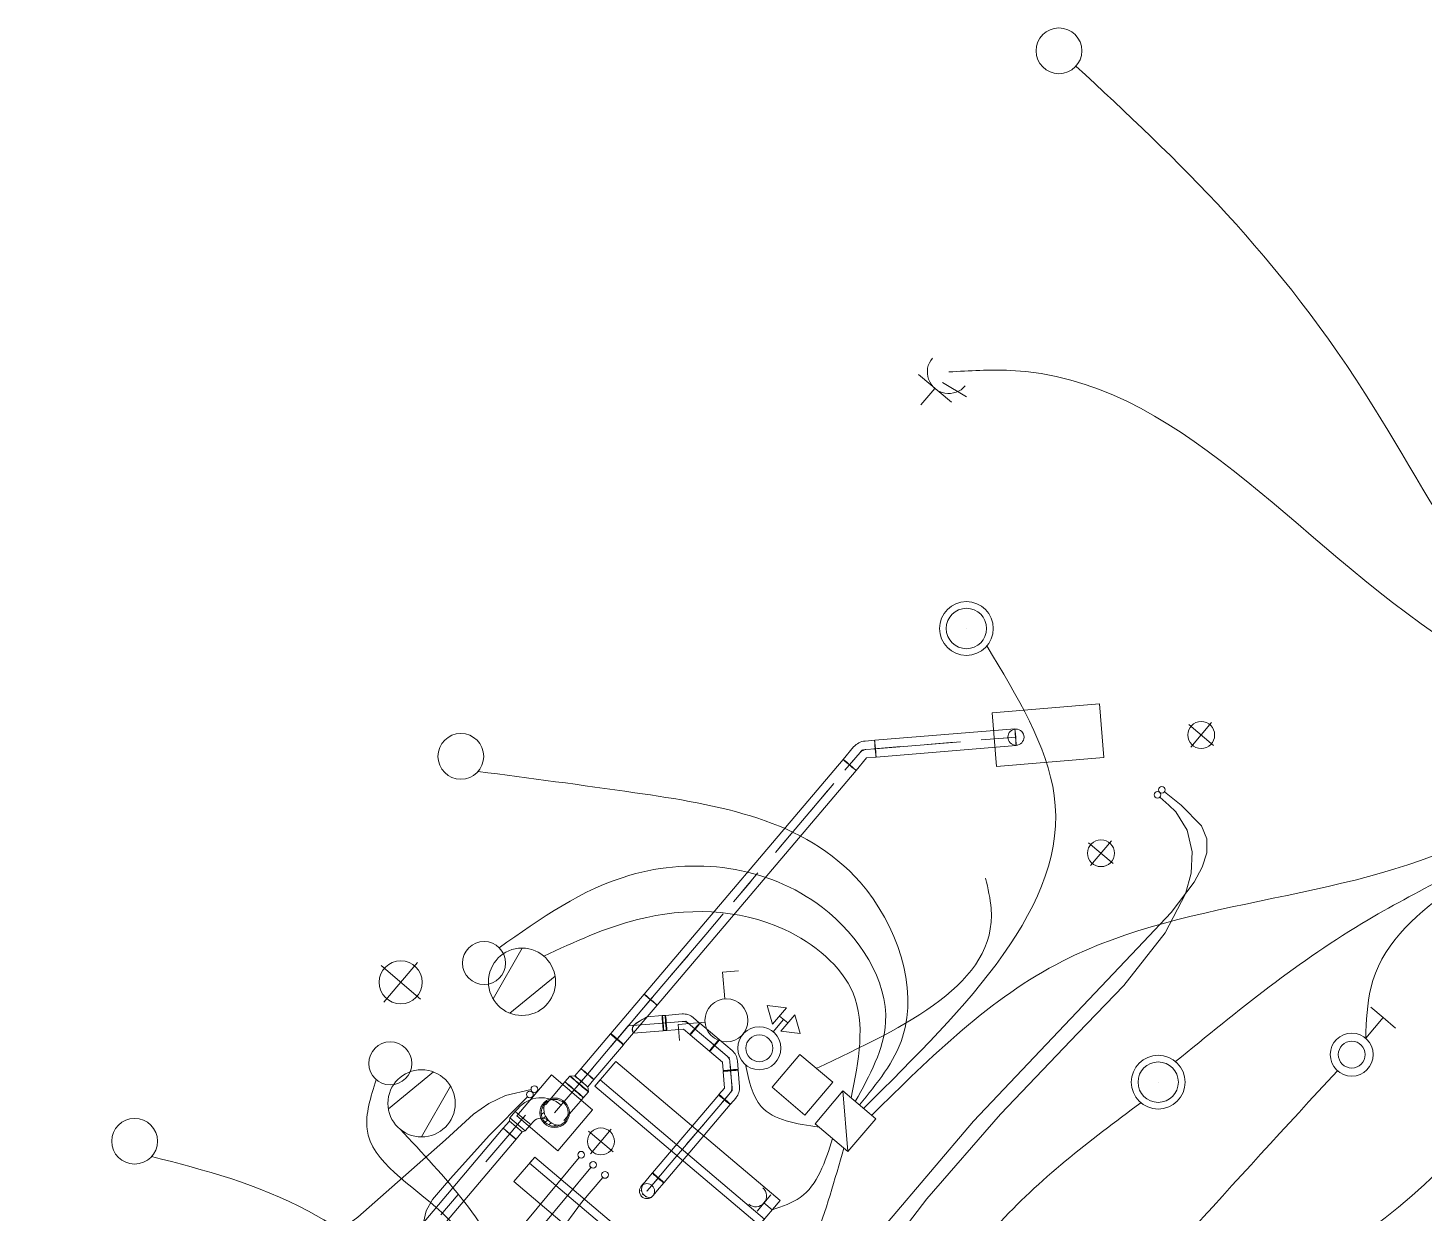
# Model space of a CAD drawing. Header units: metres. Extents: x 2747662.9 to 2747731.3, y 1250221.9 to 1250283.3.
# Drawn here: x 2747713.37 to 2747718.55, y 1250278.27 to 1250282.67 of the extents above; entities that cross this region are included whole.
import ezdxf

# ---------------------------------------------------------------- set-up
doc = ezdxf.new("R2010")
doc.units = ezdxf.units.M
doc.header["$MEASUREMENT"] = 0
for name, pattern in [('fein_strichliert-A0PKIVIQ00', [0.2, 0.05, -0.1, 0.05, 0]), ('STRICHPUNKT2-A0PKIVIO00', [0.635, 0.3175, -0.15875, 0, -0.15875]), ('STRICHPUNKT2-A0PKIVIT00', [0.635, 0.3175, -0.15875, 0, -0.15875])]:
    doc.linetypes.add(name, pattern=pattern)
for name, color, linetype in [('___deckendurchbruch', 7, 'Continuous'), ('___elektro', 7, 'Continuous'), ('___sanitär', 7, 'Continuous')]:
    doc.layers.add(name, color=color, linetype=linetype)

msp = doc.modelspace()

# ---------------------------------------------------------------- linework, layer by layer
at = {"layer": '___deckendurchbruch', "color": 215, "linetype": 'STRICHPUNKT2-A0PKIVIT00', "lineweight": 0, "true_color": 0xa44f91}
for p, q in [((2747717.7717, 1250280.006), (2747717.6802, 1250280.0836)), ((2747717.6871, 1250279.999), (2747717.7647, 1250280.0905)), ((2747717.3992, 1250279.5666), (2747717.3077, 1250279.6442)), ((2747717.3147, 1250279.5596), (2747717.3923, 1250279.6512)), ((2747714.824, 1250279.0635), (2747714.6776, 1250279.1877)), ((2747714.6887, 1250279.0524), (2747714.8129, 1250279.1989)), ((2747715.5406, 1250278.4954), (2747715.4491, 1250278.573)), ((2747715.456, 1250278.4884), (2747715.5336, 1250278.5799))]:
    msp.add_line(p, q, dxfattribs=at)
at = {"layer": '___deckendurchbruch', "color": 215, "linetype": 'Continuous', "lineweight": 0, "true_color": 0xa44f91}
for centre, radius in [((2747717.7259, 1250280.0448), 0.05), ((2747717.3535, 1250279.6054), 0.05), ((2747714.7508, 1250279.1256), 0.08), ((2747715.4948, 1250278.5342), 0.05)]:
    msp.add_circle(centre, radius, dxfattribs=at)
at = {"layer": '___elektro', "color": 30, "linetype": 'Continuous', "lineweight": 0, "true_color": 0xff8d1c}
for p, q in [((2747717.134, 1250282.6441), (2747717.134, 1250282.6441)), ((2747717.254, 1250282.6505), (2747717.254, 1250282.6505)), ((2747717.1404, 1250282.5241), (2747717.1404, 1250282.5241)), ((2747717.2604, 1250282.5305), (2747717.2604, 1250282.5305)), ((2747717.2604, 1250282.5305), (2747717.2604, 1250282.5305)), ((2747717.2604, 1250282.5305), (2747717.2604, 1250282.5305)), ((2747716.6752, 1250281.3845), (2747716.7973, 1250281.2811)), ((2747716.7362, 1250281.3328), (2747716.6845, 1250281.2718)), ((2747716.7362, 1250281.3328), (2747716.7363, 1250281.3328)), ((2747716.8541, 1250281.3017), (2747716.7646, 1250281.3547)), ((2747716.6845, 1250281.2718), (2747716.6845, 1250281.2718)), ((2747716.6845, 1250281.2718), (2747716.6845, 1250281.2718)), ((2747716.777, 1250280.5051), (2747716.777, 1250280.5051)), ((2747716.9179, 1250280.5167), (2747716.918, 1250280.5167)), ((2747716.8533, 1250280.4404), (2747716.8533, 1250280.4405)), ((2747716.7886, 1250280.3642), (2747716.7887, 1250280.3642)), ((2747716.7886, 1250280.3642), (2747716.7887, 1250280.3642)), ((2747716.9296, 1250280.3758), (2747716.9296, 1250280.3758)), ((2747714.9111, 1250280.0221), (2747714.9111, 1250280.0221)), ((2747715.0311, 1250280.0285), (2747715.0312, 1250280.0285)), ((2747714.9175, 1250279.902), (2747714.9175, 1250279.902)), ((2747715.0375, 1250279.9084), (2747715.0376, 1250279.9084)), ((2747715.0375, 1250279.9084), (2747715.0376, 1250279.9084)), ((2747715.0375, 1250279.9084), (2747715.0376, 1250279.9084)), ((2747715.0002, 1250279.2495), (2747715.0002, 1250279.2495)), ((2747715.202, 1250279.2526), (2747715.0939, 1250279.0641)), ((2747715.113, 1250279.2577), (2747715.1131, 1250279.2577)), ((2747715.1062, 1250279.2084), (2747715.1063, 1250279.2084)), ((2747715.2824, 1250279.2229), (2747715.2825, 1250279.223)), ((2747715.0084, 1250279.1366), (2747715.0085, 1250279.1367)), ((2747715.1213, 1250279.1449), (2747715.1213, 1250279.1449)), ((2747715.3248, 1250279.1485), (2747715.1566, 1250279.011)), ((2747715.9467, 1250279.1635), (2747716.0065, 1250279.1685)), ((2747715.9549, 1250279.0639), (2747715.9467, 1250279.1635)), ((2747715.1207, 1250279.0322), (2747715.1208, 1250279.0323)), ((2747715.2969, 1250279.0468), (2747715.297, 1250279.0468)), ((2747715.9005, 1250279.0359), (2747715.9005, 1250279.0359)), ((2747716.0132, 1250279.0452), (2747716.0133, 1250279.0452)), ((2747716.1131, 1250279.0392), (2747716.1847, 1250279.0309)), ((2747716.1131, 1250279.0392), (2747716.133, 1250278.9699)), ((2747716.133, 1250278.9699), (2747716.1847, 1250279.0309)), ((2747718.402, 1250278.9943), (2747718.3562, 1250279.0331)), ((2747716.1741, 1250278.9875), (2747716.1353, 1250278.9417)), ((2747716.1588, 1250279.0004), (2747716.1893, 1250278.9745)), ((2747716.1635, 1250278.944), (2747716.2152, 1250279.005)), ((2747716.2351, 1250278.9357), (2747716.2152, 1250279.005)), ((2747718.3373, 1250278.918), (2747718.402, 1250278.9943)), ((2747718.402, 1250278.9943), (2747718.4478, 1250278.9555)), ((2747715.8818, 1250278.9776), (2747715.7821, 1250278.9694)), ((2747715.7821, 1250278.9694), (2747715.787, 1250278.9096)), ((2747716.0225, 1250278.9324), (2747716.0226, 1250278.9324)), ((2747716.0225, 1250278.9324), (2747716.0226, 1250278.9324)), ((2747716.1353, 1250278.9417), (2747716.1353, 1250278.9417)), ((2747716.2351, 1250278.9357), (2747716.1635, 1250278.944)), ((2747714.6515, 1250278.8765), (2747714.6515, 1250278.8765)), ((2747714.7643, 1250278.8848), (2747714.7643, 1250278.8848)), ((2747715.9098, 1250278.9231), (2747715.9098, 1250278.9231)), ((2747718.2246, 1250278.9087), (2747718.2246, 1250278.9087)), ((2747718.3373, 1250278.918), (2747718.3374, 1250278.918)), ((2747716.2345, 1250278.8576), (2747716.131, 1250278.7356)), ((2747716.1446, 1250278.8289), (2747716.1446, 1250278.829)), ((2747716.3565, 1250278.7542), (2747716.2345, 1250278.8576)), ((2747717.6308, 1250278.8308), (2747717.6309, 1250278.8308)), ((2747714.7051, 1250278.6549), (2747714.8733, 1250278.7924)), ((2747714.7725, 1250278.7719), (2747714.7726, 1250278.772)), ((2747714.9091, 1250278.7711), (2747714.9092, 1250278.7712)), ((2747715.5212, 1250278.7972), (2747715.5212, 1250278.7973)), ((2747716.0318, 1250278.8197), (2747716.0319, 1250278.8197)), ((2747717.4899, 1250278.8192), (2747717.4899, 1250278.8192)), ((2747718.2339, 1250278.7959), (2747718.2339, 1250278.796)), ((2747718.3466, 1250278.8052), (2747718.3467, 1250278.8053)), ((2747714.6597, 1250278.7637), (2747714.6597, 1250278.7637)), ((2747714.733, 1250278.7566), (2747714.733, 1250278.7567)), ((2747714.8279, 1250278.5508), (2747714.936, 1250278.7393)), ((2747716.131, 1250278.7356), (2747716.253, 1250278.6321)), ((2747716.253, 1250278.6321), (2747716.3565, 1250278.7542)), ((2747716.3946, 1250278.7218), (2747716.2912, 1250278.5998)), ((2747716.3436, 1250278.7389), (2747716.3436, 1250278.7389)), ((2747716.5167, 1250278.6184), (2747716.3946, 1250278.7218)), ((2747716.3946, 1250278.7218), (2747716.4132, 1250278.4963)), ((2747717.5662, 1250278.7545), (2747717.5662, 1250278.7545)), ((2747716.3558, 1250278.6761), (2747716.3559, 1250278.6761)), ((2747716.3688, 1250278.6913), (2747716.3688, 1250278.6914)), ((2747716.3817, 1250278.7066), (2747716.3817, 1250278.7066)), ((2747716.4099, 1250278.7089), (2747716.4099, 1250278.7089)), ((2747716.4251, 1250278.696), (2747716.4252, 1250278.696)), ((2747716.4404, 1250278.683), (2747716.4404, 1250278.6831)), ((2747716.4557, 1250278.6701), (2747716.4557, 1250278.6701)), ((2747717.5015, 1250278.6782), (2747717.5015, 1250278.6783)), ((2747717.5015, 1250278.6782), (2747717.5015, 1250278.6783)), ((2747717.6425, 1250278.6898), (2747717.6425, 1250278.6899)), ((2747716.317, 1250278.6303), (2747716.3171, 1250278.6303)), ((2747716.33, 1250278.6456), (2747716.33, 1250278.6456)), ((2747716.3429, 1250278.6608), (2747716.3429, 1250278.6608)), ((2747716.4132, 1250278.4963), (2747716.5167, 1250278.6184)), ((2747716.4709, 1250278.6572), (2747716.471, 1250278.6572)), ((2747716.4862, 1250278.6442), (2747716.4862, 1250278.6443)), ((2747716.5014, 1250278.6313), (2747716.5015, 1250278.6313)), ((2747713.6986, 1250278.5918), (2747713.6986, 1250278.5919)), ((2747713.8186, 1250278.5982), (2747713.8187, 1250278.5983)), ((2747714.7475, 1250278.5805), (2747714.7475, 1250278.5805)), ((2747714.9236, 1250278.595), (2747714.9237, 1250278.595)), ((2747715.8556, 1250278.5731), (2747715.8556, 1250278.5731)), ((2747716.2912, 1250278.5998), (2747716.4132, 1250278.4963)), ((2747716.3041, 1250278.615), (2747716.3041, 1250278.6151)), ((2747716.3064, 1250278.5869), (2747716.3065, 1250278.5869)), ((2747716.3217, 1250278.5739), (2747716.3217, 1250278.574)), ((2747716.4779, 1250278.5726), (2747716.4779, 1250278.5726)), ((2747716.4908, 1250278.5879), (2747716.4909, 1250278.5879)), ((2747716.5037, 1250278.6031), (2747716.5038, 1250278.6031)), ((2747716.3369, 1250278.561), (2747716.337, 1250278.561)), ((2747716.3522, 1250278.5481), (2747716.3522, 1250278.5481)), ((2747716.3675, 1250278.5351), (2747716.3675, 1250278.5352)), ((2747716.3827, 1250278.5222), (2747716.3827, 1250278.5222)), ((2747716.4262, 1250278.5116), (2747716.4262, 1250278.5116)), ((2747716.4391, 1250278.5268), (2747716.4391, 1250278.5269)), ((2747716.452, 1250278.5421), (2747716.4521, 1250278.5421)), ((2747716.465, 1250278.5573), (2747716.465, 1250278.5574)), ((2747713.705, 1250278.4718), (2747713.705, 1250278.4718)), ((2747713.825, 1250278.4782), (2747713.8251, 1250278.4782)), ((2747713.825, 1250278.4782), (2747713.8251, 1250278.4782)), ((2747713.825, 1250278.4782), (2747713.8251, 1250278.4782)), ((2747715.778, 1250278.4816), (2747715.778, 1250278.4816)), ((2747716.398, 1250278.5093), (2747716.398, 1250278.5093)), ((2747715.2008, 1250278.4193), (2747715.2009, 1250278.4194)), ((2747716.0751, 1250278.2752), (2747716.1268, 1250278.3363)), ((2747716.1009, 1250278.3057), (2747716.101, 1250278.3058)), ((2747716.1009, 1250278.3057), (2747716.1314, 1250278.2799)), ((2747716.1314, 1250278.2799), (2747716.1315, 1250278.2799))]:
    msp.add_line(p, q, dxfattribs=at)
for points in [[(2747715.4729, 1250278.7402), (2747716.0831, 1250278.2229), (2747716.1607, 1250278.3144), (2747715.5505, 1250278.8318)], [(2747715.4729, 1250278.7402), (2747716.0831, 1250278.2229), (2747716.1025, 1250278.2458), (2747715.4923, 1250278.7631)], [(2747715.8594, 1250277.959), (2747715.2492, 1250278.4763), (2747715.1716, 1250278.3848), (2747715.7818, 1250277.8675)], [(2747715.8594, 1250277.959), (2747715.2492, 1250278.4763), (2747715.2298, 1250278.4535), (2747715.84, 1250277.9361)]]:
    msp.add_lwpolyline(points, close=True, dxfattribs=at)
for centre, radius in [((2747717.1972, 1250282.5873), 0.085), ((2747716.8533, 1250280.4404), 0.1), ((2747716.8533, 1250280.4404), 0.075), ((2747714.9743, 1250279.9652), 0.085), ((2747715.0607, 1250279.1972), 0.08), ((2747715.2016, 1250279.1276), 0.125), ((2747715.9615, 1250278.9841), 0.08), ((2747716.0836, 1250278.8807), 0.08), ((2747716.0836, 1250278.8807), 0.05), ((2747718.2856, 1250278.857), 0.08), ((2747714.712, 1250278.8242), 0.08), ((2747718.2856, 1250278.857), 0.05), ((2747717.5662, 1250278.7545), 0.1), ((2747717.5662, 1250278.7545), 0.075), ((2747714.8283, 1250278.6758), 0.125), ((2747713.7618, 1250278.535), 0.085)]:
    msp.add_circle(centre, radius, dxfattribs=at)
for centre, radius, start, end in [((2747716.788, 1250281.3938), 0.08, 139.7099, 319.7099), ((2747716.0704, 1250278.3316), 0.04, 229.7099, 49.7099)]:
    msp.add_arc(centre, radius, start, end, dxfattribs=at)
for points, knots in [([(2747717.2604, 1250282.5305), (2747717.6354, 1250282.1828), (2747718.0105, 1250281.835), (2747718.3675, 1250281.2623), (2747718.6455, 1250280.8164), (2747718.9125, 1250280.2342), (2747719.2989, 1250280.3404), (2747719.3594, 1250280.357), (2747719.4228, 1250280.3905), (2747719.4862, 1250280.424)], [0, 0, 0, 0, 1, 1, 1, 2, 2, 2, 3, 3, 3, 3]), ([(2747716.788, 1250281.3938), (2747716.8649, 1250281.3984), (2747716.9417, 1250281.4029), (2747717.0157, 1250281.3995), (2747717.6417, 1250281.3709), (2747718.055, 1250280.7747), (2747718.654, 1250280.3815), (2747718.8315, 1250280.265), (2747719.0252, 1250280.1663), (2747719.1976, 1250280.2051), (2747719.3101, 1250280.2304), (2747719.4134, 1250280.3143), (2747719.5167, 1250280.3982)], [0, 0, 0, 0, 1, 1, 1, 2, 2, 2, 3, 3, 3, 4, 4, 4, 4]), ([(2747716.5014, 1250278.6313), (2747716.7227, 1250278.8497), (2747716.9439, 1250279.0682), (2747717.2099, 1250279.2041), (2747717.6858, 1250279.4472), (2747718.3049, 1250279.4262), (2747718.7693, 1250279.679), (2747719.0655, 1250279.8402), (2747719.2987, 1250280.1127), (2747719.532, 1250280.3852)], [0, 0, 0, 0, 1, 1, 1, 2, 2, 2, 3, 3, 3, 3]), ([(2747716.9296, 1250280.3758), (2747717.0422, 1250280.1887), (2747717.1548, 1250280.0016), (2747717.1797, 1250279.82), (2747717.2354, 1250279.4142), (2747716.8532, 1250279.0357), (2747716.4709, 1250278.6572)], [0, 0, 0, 0, 1, 1, 1, 2, 2, 2, 2]), ([(2747717.6308, 1250278.8308), (2747717.8606, 1250279.019), (2747718.0903, 1250279.2073), (2747718.3466, 1250279.3583), (2747718.5456, 1250279.4755), (2747718.7605, 1250279.5704), (2747718.9431, 1250279.7057), (2747719.1811, 1250279.882), (2747719.3642, 1250280.1272), (2747719.5472, 1250280.3723)], [0, 0, 0, 0, 1, 1, 1, 2, 2, 2, 3, 3, 3, 3]), ([(2747718.3373, 1250278.918), (2747718.3397, 1250278.9821), (2747718.3422, 1250279.0462), (2747718.356, 1250279.1042), (2747718.4293, 1250279.4101), (2747718.822, 1250279.5469), (2747719.0903, 1250279.7637), (2747719.2969, 1250279.9306), (2747719.4297, 1250280.145), (2747719.5625, 1250280.3594)], [0, 0, 0, 0, 1, 1, 1, 2, 2, 2, 3, 3, 3, 3]), ([(2747717.8397, 1250277.8671), (2747718.1388, 1250278.0526), (2747718.4379, 1250278.2381), (2747718.6689, 1250278.4863), (2747718.9654, 1250278.805), (2747719.1496, 1250279.2271), (2747719.388, 1250279.6035), (2747719.5139, 1250279.8023), (2747719.6549, 1250279.9884), (2747719.7959, 1250280.1745)], [0, 0, 0, 0, 1, 1, 1, 2, 2, 2, 3, 3, 3, 3]), ([(2747715.0383, 1250279.9093), (2747715.2297, 1250279.8842), (2747715.4212, 1250279.8592), (2747715.6211, 1250279.8302), (2747715.9273, 1250279.7858), (2747716.2535, 1250279.7324), (2747716.4581, 1250279.4975), (2747716.5937, 1250279.342), (2747716.6759, 1250279.1069), (2747716.6164, 1250278.9223), (2747716.5865, 1250278.8298), (2747716.5211, 1250278.75), (2747716.4557, 1250278.6701)], [0, 0, 0, 0, 1, 1, 1, 2, 2, 2, 3, 3, 3, 4, 4, 4, 4]), ([(2747715.1169, 1250279.2541), (2747715.2705, 1250279.3629), (2747715.424, 1250279.4717), (2747715.6028, 1250279.5236), (2747715.8362, 1250279.5913), (2747716.1125, 1250279.5622), (2747716.3179, 1250279.4039), (2747716.456, 1250279.2975), (2747716.5619, 1250279.1327), (2747716.5532, 1250278.977), (2747716.5475, 1250278.8765), (2747716.494, 1250278.7798), (2747716.4404, 1250278.683)], [0, 0, 0, 0, 1, 1, 1, 2, 2, 2, 3, 3, 3, 4, 4, 4, 4]), ([(2747716.2955, 1250278.8059), (2747716.6311, 1250278.9636), (2747716.9668, 1250279.1213), (2747716.9453, 1250279.3993), (2747716.9425, 1250279.4358), (2747716.9335, 1250279.4743), (2747716.9246, 1250279.5128)], [0, 0, 0, 0, 1, 1, 1, 2, 2, 2, 2]), ([(2747715.2824, 1250279.2229), (2747715.3961, 1250279.2756), (2747715.5098, 1250279.3282), (2747715.6315, 1250279.359), (2747715.8091, 1250279.4039), (2747716.0035, 1250279.4021), (2747716.1773, 1250279.3214), (2747716.2875, 1250279.2701), (2747716.3894, 1250279.1872), (2747716.4319, 1250279.0855), (2747716.4796, 1250278.9714), (2747716.4524, 1250278.8337), (2747716.4251, 1250278.696)], [0, 0, 0, 0, 1, 1, 1, 2, 2, 2, 3, 3, 3, 4, 4, 4, 4]), ([(2747714.9307, 1250275.3017), (2747715.1348, 1250275.4479), (2747715.339, 1250275.5941), (2747715.5295, 1250275.7549), (2747716.1334, 1250276.2646), (2747716.601, 1250276.9215), (2747717.1092, 1250277.5348), (2747717.47, 1250277.9703), (2747717.8512, 1250278.3837), (2747718.2324, 1250278.7972)], [0, 0, 0, 0, 1, 1, 1, 2, 2, 2, 3, 3, 3, 3]), ([(2747716.0318, 1250278.8197), (2747716.0446, 1250278.761), (2747716.0574, 1250278.7023), (2747716.0906, 1250278.6644), (2747716.1365, 1250278.6121), (2747716.2215, 1250278.5995), (2747716.3064, 1250278.5869)], [0, 0, 0, 0, 1, 1, 1, 2, 2, 2, 2]), ([(2747714.6597, 1250278.7637), (2747714.6394, 1250278.6995), (2747714.6191, 1250278.6352), (2747714.626, 1250278.5797), (2747714.6414, 1250278.4563), (2747714.791, 1250278.3757), (2747714.9032, 1250278.2704), (2747715.138, 1250278.05), (2747715.2088, 1250277.7218), (2747715.1522, 1250277.4374), (2747715.104, 1250277.1959), (2747714.9639, 1250276.986), (2747714.8238, 1250276.7761)], [0, 0, 0, 0, 1, 1, 1, 2, 2, 2, 3, 3, 3, 4, 4, 4, 4]), ([(2747716.5193, 1250277.5197), (2747716.652, 1250277.7677), (2747716.7846, 1250278.0157), (2747716.9671, 1250278.2205), (2747717.1214, 1250278.3937), (2747717.3115, 1250278.536), (2747717.5015, 1250278.6782)], [0, 0, 0, 0, 1, 1, 1, 2, 2, 2, 2]), ([(2747714.7475, 1250278.5805), (2747714.9152, 1250278.4025), (2747715.0828, 1250278.2244), (2747715.1668, 1250278.0021), (2747715.2523, 1250277.7755), (2747715.2509, 1250277.5028), (2747715.1662, 1250277.274), (2747715.0957, 1250277.0834), (2747714.9673, 1250276.9233), (2747714.839, 1250276.7632)], [0, 0, 0, 0, 1, 1, 1, 2, 2, 2, 3, 3, 3, 3]), ([(2747716.1314, 1250278.2799), (2747716.1689, 1250278.2926), (2747716.2063, 1250278.3052), (2747716.236, 1250278.3264), (2747716.3006, 1250278.3724), (2747716.3283, 1250278.4586), (2747716.356, 1250278.5448)], [0, 0, 0, 0, 1, 1, 1, 2, 2, 2, 2]), ([(2747713.825, 1250278.4782), (2747714.0218, 1250278.4277), (2747714.2186, 1250278.3771), (2747714.4083, 1250278.2747), (2747714.7121, 1250278.1107), (2747714.9976, 1250277.8135), (2747715.0289, 1250277.5044), (2747715.0525, 1250277.2705), (2747714.9305, 1250277.0298), (2747714.8085, 1250276.789)], [0, 0, 0, 0, 1, 1, 1, 2, 2, 2, 3, 3, 3, 3]), ([(2747714.8848, 1250276.7244), (2747715.0176, 1250276.8993), (2747715.1504, 1250277.0743), (2747715.3173, 1250277.2183), (2747715.5803, 1250277.4453), (2747715.928, 1250277.5955), (2747716.1277, 1250277.8614), (2747716.2632, 1250278.0418), (2747716.3306, 1250278.2755), (2747716.398, 1250278.5093)], [0, 0, 0, 0, 1, 1, 1, 2, 2, 2, 3, 3, 3, 3])]:
    msp.add_open_spline(points, degree=3, knots=knots, dxfattribs=at)
at = {"layer": '___sanitär', "color": 106, "linetype": 'Continuous', "lineweight": 0, "true_color": 0x008a1e}
for p, q in [((2747717.3476, 1250280.1604), (2747716.949, 1250280.1276)), ((2747716.949, 1250280.1276), (2747717.3476, 1250280.1604)), ((2747716.9654, 1250279.9282), (2747716.949, 1250280.1276)), ((2747716.9654, 1250279.9282), (2747716.949, 1250280.1276)), ((2747716.949, 1250280.1276), (2747716.949, 1250280.1276)), ((2747717.364, 1250279.9611), (2747717.3476, 1250280.1604)), ((2747717.364, 1250279.9611), (2747717.3476, 1250280.1604)), ((2747717.3476, 1250280.1604), (2747717.3477, 1250280.1604)), ((2747716.477, 1250280.0222), (2747716.5124, 1250280.0251)), ((2747716.5124, 1250280.0251), (2747717.0335, 1250280.068)), ((2747716.395, 1250279.954), (2747716.4341, 1250280.0001)), ((2747716.5175, 1250279.9623), (2747717.0387, 1250280.0052)), ((2747715.6555, 1250279.0817), (2747716.395, 1250279.954)), ((2747715.7035, 1250279.0409), (2747716.443, 1250279.9132)), ((2747716.443, 1250279.9132), (2747716.4822, 1250279.9594)), ((2747716.4822, 1250279.9594), (2747716.5175, 1250279.9623)), ((2747717.364, 1250279.9611), (2747716.9654, 1250279.9282)), ((2747716.9654, 1250279.9282), (2747717.364, 1250279.9611)), ((2747716.9654, 1250279.9282), (2747716.9654, 1250279.9283)), ((2747717.364, 1250279.9611), (2747717.3641, 1250279.9611)), ((2747715.5313, 1250278.9352), (2747715.6555, 1250279.0817)), ((2747715.5794, 1250278.8945), (2747715.7035, 1250279.0409)), ((2747715.6372, 1250278.9805), (2747715.6254, 1250278.9728)), ((2747715.6262, 1250278.9732), (2747715.6379, 1250278.9809)), ((2747715.6488, 1250278.9873), (2747715.6372, 1250278.9805)), ((2747715.6379, 1250278.9809), (2747715.6493, 1250278.9876)), ((2747715.6582, 1250278.9926), (2747715.6488, 1250278.9873)), ((2747715.6493, 1250278.9876), (2747715.6586, 1250278.9928)), ((2747715.6642, 1250278.996), (2747715.6582, 1250278.9926)), ((2747715.6586, 1250278.9928), (2747715.6645, 1250278.9961)), ((2747715.6664, 1250278.9971), (2747715.6642, 1250278.996)), ((2747715.6645, 1250278.9961), (2747715.6664, 1250278.9971)), ((2747715.6664, 1250278.9971), (2747715.7222, 1250279.0017)), ((2747715.7222, 1250279.0017), (2747715.7221, 1250279.0007)), ((2747715.7221, 1250279.0007), (2747715.7223, 1250278.9979)), ((2747715.7224, 1250279.0008), (2747715.7222, 1250279.0017)), ((2747715.7223, 1250278.9979), (2747715.7226, 1250278.9934)), ((2747715.7227, 1250278.9981), (2747715.7224, 1250279.0008)), ((2747715.7226, 1250278.9934), (2747715.723, 1250278.9876)), ((2747715.7231, 1250278.9937), (2747715.7227, 1250278.9981)), ((2747715.723, 1250278.9876), (2747715.7235, 1250278.9808)), ((2747715.7237, 1250278.988), (2747715.7231, 1250278.9937)), ((2747715.7235, 1250278.9808), (2747715.7241, 1250278.9736)), ((2747715.7236, 1250279.0018), (2747715.7336, 1250279.0027)), ((2747715.7243, 1250278.9812), (2747715.7237, 1250278.988)), ((2747715.7249, 1250278.974), (2747715.7243, 1250278.9812)), ((2747715.7351, 1250279.0028), (2747715.7968, 1250279.0079)), ((2747715.8376, 1250278.9948), (2747715.8619, 1250278.9742)), ((2747715.4209, 1250278.8049), (2747715.5304, 1250278.9341)), ((2747715.5964, 1250278.9633), (2747715.5965, 1250278.9633)), ((2747715.6122, 1250278.9571), (2747715.6116, 1250278.9503)), ((2747715.6116, 1250278.9503), (2747715.6126, 1250278.9446)), ((2747715.6164, 1250278.9648), (2747715.6122, 1250278.9571)), ((2747715.6123, 1250278.9507), (2747715.6129, 1250278.9575)), ((2747715.6131, 1250278.9449), (2747715.6123, 1250278.9507)), ((2747715.6126, 1250278.9446), (2747715.6138, 1250278.9403)), ((2747715.6129, 1250278.9575), (2747715.6172, 1250278.9652)), ((2747715.6142, 1250278.9405), (2747715.6131, 1250278.9449)), ((2747715.6138, 1250278.9403), (2747715.6148, 1250278.9376)), ((2747715.615, 1250278.9377), (2747715.6142, 1250278.9405)), ((2747715.6148, 1250278.9376), (2747715.6152, 1250278.9367)), ((2747715.6152, 1250278.9367), (2747715.615, 1250278.9377)), ((2747715.6152, 1250278.9367), (2747715.7268, 1250278.9459)), ((2747715.6254, 1250278.9728), (2747715.6164, 1250278.9648)), ((2747715.6172, 1250278.9652), (2747715.6262, 1250278.9732)), ((2747715.7241, 1250278.9736), (2747715.7247, 1250278.9664)), ((2747715.7247, 1250278.9664), (2747715.7253, 1250278.9597)), ((2747715.7255, 1250278.9668), (2747715.7249, 1250278.974)), ((2747715.7253, 1250278.9597), (2747715.7258, 1250278.9539)), ((2747715.726, 1250278.9601), (2747715.7255, 1250278.9668)), ((2747715.7258, 1250278.9539), (2747715.7263, 1250278.9496)), ((2747715.7264, 1250278.9542), (2747715.726, 1250278.9601)), ((2747715.7263, 1250278.9496), (2747715.7266, 1250278.9468)), ((2747715.7267, 1250278.9498), (2747715.7264, 1250278.9542)), ((2747715.7266, 1250278.9468), (2747715.7268, 1250278.9459)), ((2747715.7268, 1250278.9469), (2747715.7267, 1250278.9498)), ((2747715.7268, 1250278.9459), (2747715.7268, 1250278.9469)), ((2747715.7283, 1250278.946), (2747715.7382, 1250278.9469)), ((2747715.7397, 1250278.947), (2747715.8014, 1250278.9521)), ((2747715.8014, 1250278.9521), (2747715.8257, 1250278.9315)), ((2747715.8269, 1250278.9305), (2747715.8979, 1250278.8702)), ((2747715.8631, 1250278.9732), (2747715.9342, 1250278.9129)), ((2747715.4689, 1250278.7642), (2747715.5784, 1250278.8933)), ((2747715.9353, 1250278.912), (2747715.9825, 1250278.8719)), ((2747715.8991, 1250278.8693), (2747715.9463, 1250278.8292)), ((2747715.9463, 1250278.8292), (2747715.9489, 1250278.7974)), ((2747716.0021, 1250278.8338), (2747716.0047, 1250278.802)), ((2747715.3113, 1250278.7816), (2747715.1819, 1250278.629)), ((2747715.1819, 1250278.629), (2747715.3113, 1250278.7816)), ((2747715.1819, 1250278.629), (2747715.3112, 1250278.7816)), ((2747715.3112, 1250278.7816), (2747715.1819, 1250278.629)), ((2747715.3112, 1250278.7816), (2747715.4638, 1250278.6523)), ((2747715.3112, 1250278.7816), (2747715.4638, 1250278.6523)), ((2747715.3112, 1250278.7816), (2747715.3112, 1250278.7816)), ((2747715.4638, 1250278.6523), (2747715.3113, 1250278.7816)), ((2747715.4638, 1250278.6523), (2747715.3113, 1250278.7816)), ((2747715.3113, 1250278.7816), (2747715.3113, 1250278.7816)), ((2747715.3613, 1250278.7555), (2747715.3797, 1250278.7773)), ((2747715.3797, 1250278.7773), (2747715.3979, 1250278.7778)), ((2747715.3979, 1250278.7778), (2747715.4209, 1250278.8049)), ((2747715.9492, 1250278.7945), (2747715.9542, 1250278.7328)), ((2747716.005, 1250278.7991), (2747716.0101, 1250278.7374)), ((2747715.3248, 1250278.7125), (2747715.3424, 1250278.7332)), ((2747715.3424, 1250278.7332), (2747715.3613, 1250278.7555)), ((2747715.4299, 1250278.6973), (2747715.4484, 1250278.7191)), ((2747715.446, 1250278.7371), (2747715.4689, 1250278.7642)), ((2747715.4484, 1250278.7191), (2747715.446, 1250278.7371)), ((2747715.9543, 1250278.7328), (2747715.9336, 1250278.7085)), ((2747715.2886, 1250278.6697), (2747715.291, 1250278.6726)), ((2747715.291, 1250278.6726), (2747715.2983, 1250278.6812)), ((2747715.2983, 1250278.6812), (2747715.3098, 1250278.6948)), ((2747715.3098, 1250278.6948), (2747715.3248, 1250278.7125)), ((2747715.3935, 1250278.6543), (2747715.411, 1250278.675)), ((2747715.411, 1250278.675), (2747715.4299, 1250278.6973)), ((2747715.9327, 1250278.7073), (2747715.6868, 1250278.4173)), ((2747715.9754, 1250278.6711), (2747715.7295, 1250278.3811)), ((2747715.997, 1250278.6966), (2747715.9763, 1250278.6722)), ((2747715.1567, 1250278.6216), (2747715.1548, 1250278.6101)), ((2747715.1767, 1250278.6453), (2747715.1567, 1250278.6216)), ((2747715.1567, 1250278.6216), (2747715.2139, 1250278.5731)), ((2747715.1858, 1250278.6559), (2747715.1767, 1250278.6453)), ((2747715.1767, 1250278.6453), (2747715.1935, 1250278.6311)), ((2747715.1935, 1250278.6311), (2747715.1767, 1250278.6453)), ((2747715.1819, 1250278.629), (2747715.182, 1250278.6291)), ((2747715.3345, 1250278.4997), (2747715.1819, 1250278.629)), ((2747715.3345, 1250278.4997), (2747715.1819, 1250278.629)), ((2747715.1819, 1250278.629), (2747715.3345, 1250278.4997)), ((2747715.1819, 1250278.629), (2747715.3345, 1250278.4997)), ((2747715.1819, 1250278.629), (2747715.1819, 1250278.629)), ((2747715.1935, 1250278.6311), (2747715.2172, 1250278.611)), ((2747715.2172, 1250278.611), (2747715.1935, 1250278.6311)), ((2747715.2744, 1250278.6357), (2747715.284, 1250278.6424)), ((2747715.2747, 1250278.655), (2747715.2831, 1250278.6609)), ((2747715.2795, 1250278.6201), (2747715.2894, 1250278.627)), ((2747715.3229, 1250278.6406), (2747715.3229, 1250278.6407)), ((2747715.4638, 1250278.6523), (2747715.3345, 1250278.4997)), ((2747715.3345, 1250278.4997), (2747715.4638, 1250278.6523)), ((2747715.3345, 1250278.4997), (2747715.4638, 1250278.6523)), ((2747715.4638, 1250278.6523), (2747715.3345, 1250278.4997)), ((2747715.3597, 1250278.6144), (2747715.3669, 1250278.623)), ((2747715.3669, 1250278.623), (2747715.3784, 1250278.6366)), ((2747715.3784, 1250278.6366), (2747715.3935, 1250278.6543)), ((2747715.4638, 1250278.6523), (2747715.4638, 1250278.6524)), ((2747715.4638, 1250278.6523), (2747715.4639, 1250278.6523)), ((2747714.0928, 1250277.3574), (2747715.1318, 1250278.583)), ((2747715.1548, 1250278.6101), (2747715.1318, 1250278.583)), ((2747715.1459, 1250278.5711), (2747715.1318, 1250278.583)), ((2747715.1658, 1250278.5542), (2747715.1459, 1250278.5711)), ((2747715.1548, 1250278.6101), (2747715.2028, 1250278.5694)), ((2747715.1799, 1250278.5423), (2747715.2028, 1250278.5694)), ((2747715.2139, 1250278.5731), (2747715.2028, 1250278.5694)), ((2747715.2139, 1250278.5731), (2747715.2339, 1250278.5968)), ((2747715.2172, 1250278.611), (2747715.2339, 1250278.5968)), ((2747715.2339, 1250278.5968), (2747715.2172, 1250278.611)), ((2747715.2339, 1250278.5968), (2747715.243, 1250278.6074)), ((2747715.2884, 1250278.6072), (2747715.2984, 1250278.6141)), ((2747715.3013, 1250278.597), (2747715.3109, 1250278.6036)), ((2747715.3194, 1250278.5904), (2747715.3279, 1250278.5963)), ((2747715.3572, 1250278.6115), (2747715.3597, 1250278.6144)), ((2747714.1408, 1250277.3167), (2747715.1799, 1250278.5423)), ((2747715.1799, 1250278.5423), (2747715.1658, 1250278.5542)), ((2747715.3345, 1250278.4997), (2747715.3345, 1250278.4998)), ((2747715.3345, 1250278.4997), (2747715.3345, 1250278.4997)), ((2747715.6626, 1250278.3888), (2747715.6858, 1250278.4162)), ((2747715.6448, 1250278.3677), (2747715.6454, 1250278.3685)), ((2747715.6454, 1250278.3685), (2747715.6472, 1250278.3705)), ((2747715.6472, 1250278.3705), (2747715.65, 1250278.3739)), ((2747715.65, 1250278.3739), (2747715.6537, 1250278.3782)), ((2747715.6537, 1250278.3782), (2747715.658, 1250278.3833)), ((2747715.658, 1250278.3833), (2747715.6626, 1250278.3888)), ((2747715.7053, 1250278.3526), (2747715.7285, 1250278.3799)), ((2747715.6434, 1250278.3509), (2747715.646, 1250278.3527)), ((2747715.6483, 1250278.3373), (2747715.6512, 1250278.3393)), ((2747715.6594, 1250278.3279), (2747715.6619, 1250278.3297)), ((2747715.6661, 1250278.3496), (2747715.6662, 1250278.3497)), ((2747715.6875, 1250278.3315), (2747715.6881, 1250278.3322)), ((2747715.6881, 1250278.3322), (2747715.6899, 1250278.3343)), ((2747715.6899, 1250278.3343), (2747715.6927, 1250278.3377)), ((2747715.6927, 1250278.3377), (2747715.6964, 1250278.342)), ((2747715.6964, 1250278.342), (2747715.7007, 1250278.3471)), ((2747715.7007, 1250278.3471), (2747715.7053, 1250278.3526))]:
    msp.add_line(p, q, dxfattribs=at)
at = {"layer": '___sanitär', "color": 106, "linetype": 'fein_strichliert-A0PKIVIQ00', "lineweight": 0, "true_color": 0x008a1e}
for p, q in [((2747717.0076, 1250280.0343), (2747716.4666, 1250279.9897)), ((2747716.4666, 1250279.9897), (2747715.5964, 1250278.9633)), ((2747715.8107, 1250278.9809), (2747715.5964, 1250278.9633)), ((2747715.9733, 1250278.8431), (2747715.8107, 1250278.9809)), ((2747715.5964, 1250278.9633), (2747715.3552, 1250278.6788)), ((2747715.9831, 1250278.7235), (2747715.9733, 1250278.8431)), ((2747715.6842, 1250278.371), (2747715.9831, 1250278.7235))]:
    msp.add_line(p, q, dxfattribs=at)
at = {"layer": '___sanitär', "color": 106, "linetype": 'STRICHPUNKT2-A0PKIVIO00', "lineweight": 0, "true_color": 0x008a1e}
for p, q in [((2747716.5149, 1250279.9937), (2747717.0361, 1250280.0366)), ((2747716.419, 1250279.9336), (2747716.4581, 1250279.9797)), ((2747716.4796, 1250279.9908), (2747716.5149, 1250279.9937)), ((2747715.6795, 1250279.0613), (2747716.419, 1250279.9336)), ((2747715.5554, 1250278.9149), (2747715.6795, 1250279.0613)), ((2747715.7374, 1250278.9749), (2747715.7991, 1250278.98)), ((2747715.5964, 1250278.9633), (2747715.7245, 1250278.9738)), ((2747715.726, 1250278.9739), (2747715.7359, 1250278.9748)), ((2747715.8195, 1250278.9734), (2747715.8438, 1250278.9528)), ((2747715.845, 1250278.9518), (2747715.9161, 1250278.8916)), ((2747715.4449, 1250278.7845), (2747715.5544, 1250278.9137)), ((2747715.9172, 1250278.8906), (2747715.9644, 1250278.8506)), ((2747715.9742, 1250278.8315), (2747715.9768, 1250278.7997)), ((2747715.4219, 1250278.7575), (2747715.4449, 1250278.7845)), ((2747715.9771, 1250278.7968), (2747715.9822, 1250278.7351)), ((2747715.3229, 1250278.6406), (2747715.3956, 1250278.7264)), ((2747715.3956, 1250278.7264), (2747715.414, 1250278.7482)), ((2747715.414, 1250278.7482), (2747715.4219, 1250278.7575)), ((2747715.954, 1250278.6892), (2747715.7082, 1250278.3992)), ((2747715.9756, 1250278.7147), (2747715.955, 1250278.6903)), ((2747715.2053, 1250278.621), (2747715.1853, 1250278.5974)), ((2747715.2053, 1250278.621), (2747715.2144, 1250278.6317)), ((2747715.1788, 1250278.5897), (2747715.1558, 1250278.5627)), ((2747715.1853, 1250278.5974), (2747715.1788, 1250278.5897)), ((2747714.1168, 1250277.337), (2747715.1558, 1250278.5627)), ((2747715.6661, 1250278.3496), (2747715.684, 1250278.3707)), ((2747715.684, 1250278.3707), (2747715.7072, 1250278.3981))]:
    msp.add_line(p, q, dxfattribs=at)
at = {"layer": '___sanitär', "color": 106, "linetype": 'Continuous', "lineweight": 0, "true_color": 0x008a1e, "flags": 128}
for points in [[(2747716.3673, 1250277.8763), (2747716.7066, 1250278.3213), (2747716.9797, 1250278.6359), (2747717.2679, 1250278.937), (2747717.4382, 1250279.1138), (2747717.5915, 1250279.3093), (2747717.6674, 1250279.4539), (2747717.6885, 1250279.5311), (2747717.6921, 1250279.6108), (2747717.6741, 1250279.691), (2747717.6316, 1250279.7595), (2747717.6052, 1250279.784), (2747717.5726, 1250279.8137)], [(2747716.3998, 1250278.0447), (2747716.8792, 1250278.6098), (2747717.5115, 1250279.2756), (2747717.6139, 1250279.3851), (2747717.7003, 1250279.4977), (2747717.7299, 1250279.5531), (2747717.7464, 1250279.6069), (2747717.7466, 1250279.6583), (2747717.7275, 1250279.7065), (2747717.652, 1250279.7836), (2747717.5897, 1250279.8338)], [(2747713.3653, 1250277.2871), (2747713.5401, 1250277.4536), (2747713.7139, 1250277.6056), (2747713.8952, 1250277.7491), (2747714.246, 1250277.999), (2747714.5913, 1250278.2526), (2747714.9169, 1250278.5405), (2747715.0218, 1250278.6352), (2747715.0785, 1250278.675), (2747715.1401, 1250278.7051), (2747715.2352, 1250278.7271)], [(2747715.222, 1250278.7001), (2747715.0798, 1250278.5569), (2747714.936, 1250278.3967), (2747714.8687, 1250278.3182), (2747714.8452, 1250278.2766), (2747714.836, 1250278.2334), (2747714.852, 1250278.1713), (2747714.8891, 1250278.1115), (2747715.0032, 1250277.9912), (2747715.1321, 1250277.8933), (2747715.2043, 1250277.8451), (2747715.2837, 1250277.8103), (2747715.3885, 1250277.8025), (2747715.4397, 1250277.8136), (2747715.4859, 1250277.835), (2747715.5576, 1250277.9045), (2747715.6164, 1250277.99), (2747715.7647, 1250278.1776)], [(2747715.4137, 1250278.4751), (2747715.2158, 1250278.2349)], [(2747715.4578, 1250278.4378), (2747715.1862, 1250278.1103), (2747714.7985, 1250277.618), (2747714.3403, 1250276.9973), (2747714.2185, 1250276.8407), (2747714.1084, 1250276.6764), (2747713.9901, 1250276.4704), (2747713.9038, 1250276.3668), (2747713.867, 1250276.324)], [(2747715.5017, 1250278.4006), (2747715.4227, 1250278.3076), (2747715.3376, 1250278.1905)]]:
    msp.add_lwpolyline(points, dxfattribs=at)
at = {"layer": '___sanitär', "color": 106, "linetype": 'Continuous', "lineweight": 0, "true_color": 0x008a1e}
for centre, radius in [((2747717.0375, 1250280.0367), 0.03), ((2747717.5634, 1250279.8221), 0.0125), ((2747717.5795, 1250279.8411), 0.0125), ((2747715.231, 1250278.7088), 0.0125), ((2747715.2476, 1250278.7286), 0.0125), ((2747715.3229, 1250278.6406), 0.055), ((2747715.3229, 1250278.6406), 0.05), ((2747715.4216, 1250278.4849), 0.0125), ((2747715.4658, 1250278.4474), 0.0125), ((2747715.5101, 1250278.4098), 0.0125), ((2747715.6661, 1250278.3496), 0.028), ((2747715.6661, 1250278.3496), 0.028)]:
    msp.add_circle(centre, radius, dxfattribs=at)
for centre, radius, start, end in [((2747716.4822, 1250279.9594), 0.063, 94.7126, 139.7072), ((2747715.8014, 1250278.9521), 0.056, 49.7125, 94.7072), ((2747715.9463, 1250278.8292), 0.056, 4.7125, 49.7072), ((2747715.9542, 1250278.7328), 0.056, 319.7126, 4.7072), ((2747715.2731, 1250278.5819), 0.1145, 49.7099, 139.7099), ((2747715.343, 1250278.6545), 0.0602, 148.6622, 280.7576), ((2747715.343, 1250278.6545), 0.0602, 148.6622, 280.7576), ((2747715.2731, 1250278.5819), 0.0395, 49.7099, 139.7099), ((2747715.6764, 1250278.3567), 0.0306, 148.6622, 280.7576)]:
    msp.add_arc(centre, radius, start, end, dxfattribs=at)
at = {"layer": '___sanitär', "color": 106, "linetype": 'STRICHPUNKT2-A0PKIVIO00', "lineweight": 0, "true_color": 0x008a1e}
for centre, radius, start, end in [((2747716.4822, 1250279.9594), 0.0315, 94.7126, 139.7072), ((2747715.8014, 1250278.9521), 0.028, 49.7125, 94.7072), ((2747715.9463, 1250278.8292), 0.028, 4.7125, 49.7072), ((2747715.9542, 1250278.7328), 0.028, 319.7126, 4.7072)]:
    msp.add_arc(centre, radius, start, end, dxfattribs=at)
at = {"layer": '___sanitär', "color": 106, "linetype": 'Continuous', "lineweight": 0, "true_color": 0x008a1e}
for centre, major_axis, ratio in [((2747716.5149, 1250279.9937), (-0.0026, 0.0314), 0.014998), ((2747716.5149, 1250279.9937), (-0.0026, 0.0314), 0.014998), ((2747717.0361, 1250280.0366), (-0.0026, 0.0314), 0.014998), ((2747716.419, 1250279.9336), (-0.024, 0.0204), 0.014998), ((2747716.419, 1250279.9336), (-0.024, 0.0204), 0.014998), ((2747715.6795, 1250279.0613), (-0.024, 0.0204), 0.014998), ((2747715.6795, 1250279.0613), (-0.024, 0.0204), 0.014998), ((2747715.726, 1250278.9739), (-0.0023, 0.0279), 0.015045), ((2747715.7359, 1250278.9748), (-0.0023, 0.0279), 0.015045), ((2747715.7374, 1250278.9749), (-0.0023, 0.0279), 0.014998), ((2747715.5544, 1250278.9137), (-0.024, 0.0204), 0.014977), ((2747715.5554, 1250278.9149), (-0.024, 0.0204), 0.014998), ((2747715.8438, 1250278.9528), (0.0181, 0.0214), 0.014998), ((2747715.845, 1250278.9518), (0.0181, 0.0214), 0.014998), ((2747715.9161, 1250278.8916), (0.0181, 0.0214), 0.014998), ((2747715.9172, 1250278.8906), (0.0181, 0.0214), 0.014998), ((2747715.414, 1250278.7482), (-0.0343, 0.0291), 0.014992), ((2747715.4219, 1250278.7575), (-0.024, 0.0204), 0.014992), ((2747715.4449, 1250278.7845), (-0.024, 0.0204), 0.014992), ((2747715.4449, 1250278.7845), (-0.024, 0.0204), 0.014977), ((2747715.9768, 1250278.7997), (0.0279, 0.0023), 0.014998), ((2747715.9771, 1250278.7968), (0.0279, 0.0023), 0.014998), ((2747715.3956, 1250278.7264), (-0.0343, 0.0291), 0.014992), ((2747715.3956, 1250278.7264), (-0.0343, 0.0291), 0.014992), ((2747715.954, 1250278.6892), (-0.0214, 0.0181), 0.014998), ((2747715.955, 1250278.6903), (-0.0214, 0.0181), 0.014998), ((2747715.1558, 1250278.5627), (-0.024, 0.0204), 0.014998), ((2747715.7072, 1250278.3981), (-0.0214, 0.0181), 0.014998), ((2747715.7082, 1250278.3992), (-0.0214, 0.0181), 0.014998)]:
    msp.add_ellipse(centre, major_axis=major_axis, ratio=ratio, dxfattribs=at)

doc.saveas('drawing.dxf')
